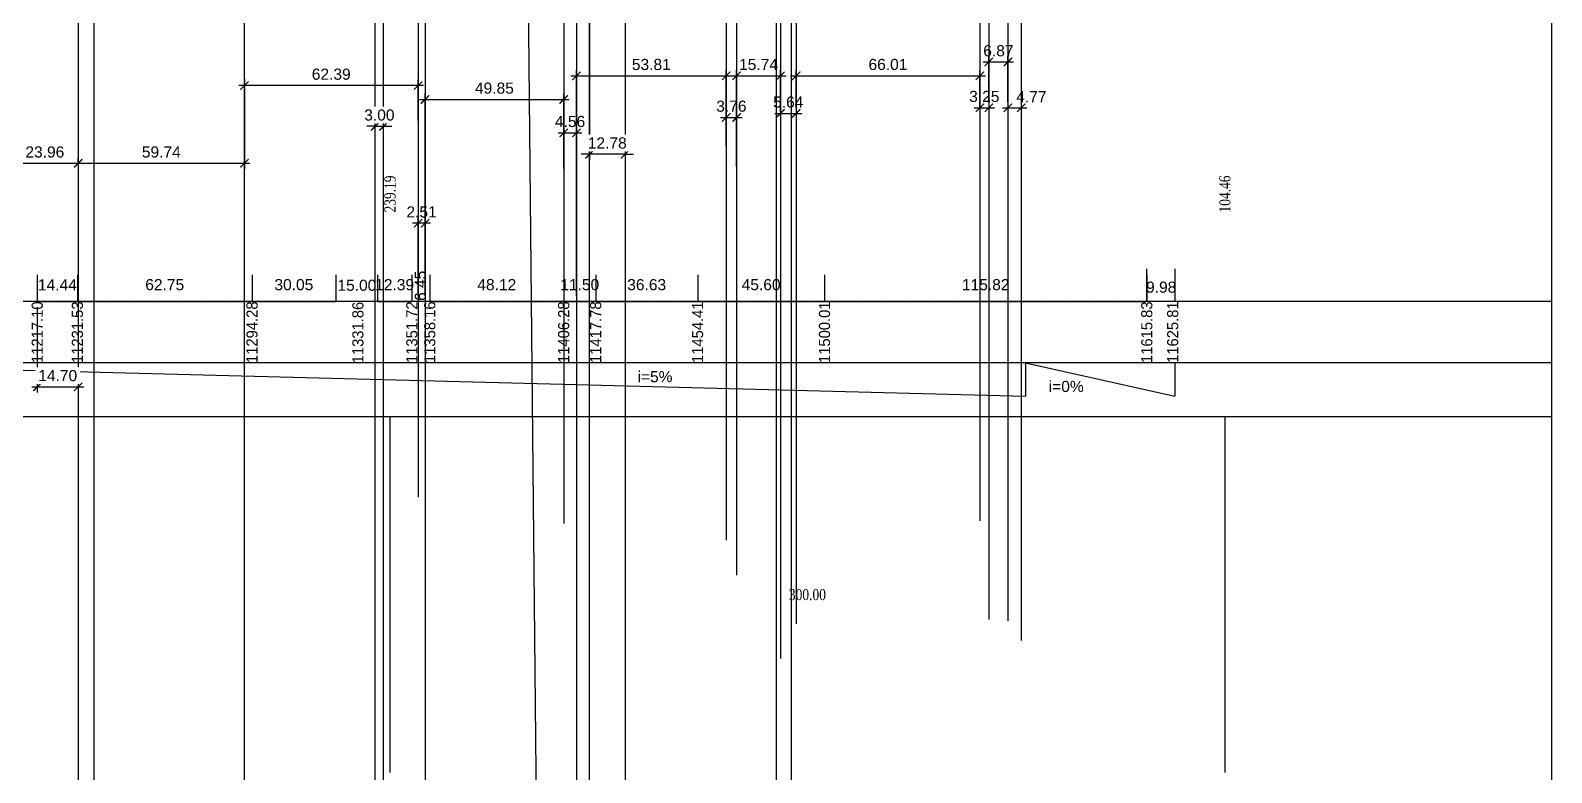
# Model space of a CAD drawing. Header units: inches. Extents: x 444671 to 463716, y 1783086 to 1794968.
# Drawn here: x 457743 to 458290, y 1786750 to 1787017 of the extents above; entities that cross this region are included whole.
import ezdxf
from ezdxf.enums import TextEntityAlignment as Align

# ---------------------------------------------------------------- set-up
doc = ezdxf.new("R2010")
doc.units = ezdxf.units.IN
doc.header["$MEASUREMENT"] = 0
doc.linetypes.add('HIDDEN', pattern=[0.375, 0.25, -0.125])
for name, color, linetype in [('Dong', 252, 'HIDDEN'), ('Khung_bang', 140, 'Continuous'), ('Text', 3, 'Continuous')]:
    doc.layers.add(name, color=color, linetype=linetype)
doc.styles.add('VNARIAL', font='')
doc.styles.add('Vntimeshx', font='vntime.shx', dxfattribs={"width": 0.8, "bigfont": 'vn1.shx'})
doc.styles.get('VNARIAL').set_extended_font_data('.VnArial')
doc.dimstyles.new('D2000', dxfattribs={"dimscale": 2, "dimtxt": 2, "dimasz": 1.5, "dimexe": 1, "dimexo": 1, "dimgap": 1, "dimtad": 1, "dimzin": 1, "dimdsep": 46, "dimtxsty": 'VNARIAL', "dimblk": 'ARCHTICK', "dimcen": 1.5, "dimdle": 1, "dimclrd": 140, "dimclre": 140, "dimclrt": 3, "dimadec": 0, "dimazin": 3, "dimtfac": 1, "dimtix": 1, "dimtmove": 2, "dimatfit": 3, "dimfxl": 0, "dimtolj": 1, "dimtzin": 0, "dimarcsym": 0})

# ---------------------------------------------------------------- blocks, each defined once
blk = doc.blocks.new('_ArchTick')
at = {"color": 0, "linetype": 'ByBlock', "const_width": 0.15}
blk.add_lwpolyline([(-0.5, -0.5), (0.5, 0.5)], dxfattribs=at)
blk = doc.blocks.new('*D155')
at = {"layer": 'Defpoints', "color": 0}
for p in [(457760.44, 1787122.4), (457820.18, 1787001.82), (457820.18, 1786969.39)]:
    blk.add_point(p, dxfattribs=at)
at = {"layer": 'Khung_bang', "color": 140, "lineweight": -2}
for p, q in [((457760.44, 1787120.4), (457760.44, 1786967.39)), ((457820.18, 1786999.82), (457820.18, 1786967.39)), ((457758.44, 1786969.39), (457822.18, 1786969.39))]:
    blk.add_line(p, q, dxfattribs=at)
at = {"layer": 'Khung_bang', "color": 140, "lineweight": -2, "xscale": 3, "yscale": 3, "zscale": 3, "rotation": 180}
blk.add_blockref('_ArchTick', (457760.44, 1786969.39), dxfattribs=at)
at = {"layer": 'Khung_bang', "color": 140, "lineweight": -2, "xscale": 3, "yscale": 3, "zscale": 3}
blk.add_blockref('_ArchTick', (457820.18, 1786969.39), dxfattribs=at)
at = {"layer": 'Khung_bang', "color": 3, "insert": (457790.31, 1786973.43), "char_height": 4, "attachment_point": 5, "style": 'VNARIAL', "bg_fill": 3, "box_fill_scale": 1.25, "bg_fill_color": 256, "bg_fill_true_color": 13158600, "bg_fill_transparency": 0}
blk.add_mtext('\\A1;59.74', dxfattribs=at)
blk = doc.blocks.new('*D156')
at = {"layer": 'Defpoints', "color": 0, "transparency": 16777216}
for p in [(457867.18, 1786969.39), (457870.18, 1786969.39)]:
    blk.add_point(p, dxfattribs=at)
at = {"layer": 'Khung_bang', "color": 140, "lineweight": -2, "transparency": 16777216}
for p, q in [((457867.18, 1786982.69), (457864.18, 1786982.69)), ((457867.18, 1786971.39), (457867.18, 1786984.69)), ((457867.18, 1786982.69), (457870.18, 1786982.69)), ((457870.18, 1786971.39), (457870.18, 1786984.69)), ((457870.18, 1786982.69), (457873.18, 1786982.69))]:
    blk.add_line(p, q, dxfattribs=at)
at = {"layer": 'Khung_bang', "color": 140, "lineweight": -2, "transparency": 16777216, "xscale": 3, "yscale": 3, "zscale": 3}
blk.add_blockref('_ArchTick', (457867.18, 1786982.69), dxfattribs=at)
at = {"layer": 'Khung_bang', "color": 140, "lineweight": -2, "transparency": 16777216, "xscale": 3, "yscale": 3, "zscale": 3, "rotation": 180}
blk.add_blockref('_ArchTick', (457870.18, 1786982.69), dxfattribs=at)
at = {"layer": 'Khung_bang', "color": 3, "transparency": 16777216, "insert": (457868.68, 1786986.73), "char_height": 4, "attachment_point": 5, "style": 'VNARIAL', "bg_fill": 3, "box_fill_scale": 1.25, "bg_fill_color": 256, "bg_fill_true_color": 13158600, "bg_fill_transparency": 0}
blk.add_mtext('\\A1;3.00', dxfattribs=at)
at = {"layer": 'Defpoints', "color": 0, "transparency": 16777216}
blk.add_point((457870.18, 1786982.69), dxfattribs=at)
blk = doc.blocks.new('*D157')
at = {"layer": 'Defpoints', "color": 0, "transparency": 16777216}
for p in [(457944.18, 1787113.19), (457956.96, 1787112.56)]:
    blk.add_point(p, dxfattribs=at)
at = {"layer": 'Khung_bang', "color": 140, "lineweight": -2, "transparency": 16777216}
for p, q in [((457944.18, 1787111.19), (457944.18, 1786970.63)), ((457956.96, 1787110.56), (457956.96, 1786970.63)), ((457944.18, 1786972.63), (457941.18, 1786972.63)), ((457956.96, 1786972.63), (457944.18, 1786972.63)), ((457956.96, 1786972.63), (457959.96, 1786972.63))]:
    blk.add_line(p, q, dxfattribs=at)
at = {"layer": 'Khung_bang', "color": 140, "lineweight": -2, "transparency": 16777216, "xscale": 3, "yscale": 3, "zscale": 3}
blk.add_blockref('_ArchTick', (457944.18, 1786972.63), dxfattribs=at)
at = {"layer": 'Khung_bang', "color": 140, "lineweight": -2, "transparency": 16777216, "xscale": 3, "yscale": 3, "zscale": 3, "rotation": 180}
blk.add_blockref('_ArchTick', (457956.96, 1786972.63), dxfattribs=at)
at = {"layer": 'Khung_bang', "color": 3, "transparency": 16777216, "insert": (457950.57, 1786976.67), "char_height": 4, "attachment_point": 5, "style": 'VNARIAL', "bg_fill": 3, "box_fill_scale": 1.25, "bg_fill_color": 256, "bg_fill_true_color": 13158600, "bg_fill_transparency": 0}
blk.add_mtext('\\A1;12.78', dxfattribs=at)
at = {"layer": 'Defpoints', "color": 0, "transparency": 16777216}
blk.add_point((457944.18, 1786972.63), dxfattribs=at)
blk = doc.blocks.new('*D161')
at = {"layer": 'Defpoints', "color": 0}
for p in [(457745.74, 1786929.31), (457760.18, 1786929.31), (457760.18, 1786919.69)]:
    blk.add_point(p, dxfattribs=at)
at = {"layer": 'Dong', "color": 140, "lineweight": -2}
for p, q in [((457745.74, 1786929.31), (457745.74, 1786919.69)), ((457760.18, 1786929.31), (457760.18, 1786919.69)), ((457745.74, 1786919.69), (457760.18, 1786919.69))]:
    blk.add_line(p, q, dxfattribs=at)
at = {"layer": 'Dong', "color": 3, "insert": (457752.96, 1786925.7), "char_height": 4, "attachment_point": 5, "style": 'VNARIAL'}
blk.add_mtext('\\A1;14.44', dxfattribs=at)
blk = doc.blocks.new('_None')
blk = doc.blocks.new('*D162')
at = {"layer": 'Defpoints', "color": 0}
for p in [(457760.18, 1786929.31), (457822.93, 1786929.31), (457822.93, 1786919.69)]:
    blk.add_point(p, dxfattribs=at)
at = {"layer": 'Dong', "color": 140, "lineweight": -2}
for p, q in [((457760.18, 1786929.31), (457760.18, 1786919.69)), ((457822.93, 1786929.31), (457822.93, 1786919.69)), ((457760.18, 1786919.69), (457822.93, 1786919.69))]:
    blk.add_line(p, q, dxfattribs=at)
at = {"layer": 'Dong', "color": 1, "insert": (457791.55, 1786925.74), "char_height": 4, "attachment_point": 5, "style": 'VNARIAL'}
blk.add_mtext('\\A1;62.75', dxfattribs=at)
blk = doc.blocks.new('*D163')
at = {"layer": 'Defpoints', "color": 0}
for p in [(457822.93, 1786929.31), (457852.98, 1786929.31), (457852.98, 1786919.69)]:
    blk.add_point(p, dxfattribs=at)
at = {"layer": 'Dong', "color": 140, "lineweight": -2}
for p, q in [((457822.93, 1786929.31), (457822.93, 1786919.69)), ((457852.98, 1786929.31), (457852.98, 1786919.69)), ((457822.93, 1786919.69), (457852.98, 1786919.69))]:
    blk.add_line(p, q, dxfattribs=at)
at = {"layer": 'Dong', "color": 3, "insert": (457837.95, 1786925.74), "char_height": 4, "attachment_point": 5, "style": 'VNARIAL'}
blk.add_mtext('\\A1;30.05', dxfattribs=at)
blk = doc.blocks.new('*D164')
at = {"layer": 'Defpoints', "color": 0}
for p in [(457867.98, 1786929.31), (457880.37, 1786929.31), (457880.37, 1786919.69)]:
    blk.add_point(p, dxfattribs=at)
at = {"layer": 'Dong', "color": 140, "lineweight": -2}
for p, q in [((457867.98, 1786929.31), (457867.98, 1786919.69)), ((457880.37, 1786929.31), (457880.37, 1786919.69)), ((457867.98, 1786919.69), (457880.37, 1786919.69))]:
    blk.add_line(p, q, dxfattribs=at)
at = {"layer": 'Dong', "color": 3, "insert": (457874.17, 1786925.74), "char_height": 4, "attachment_point": 5, "style": 'VNARIAL'}
blk.add_mtext('\\A1;12.39', dxfattribs=at)
blk = doc.blocks.new('*D165')
at = {"layer": 'Defpoints', "color": 0}
for p in [(457886.81, 1786929.31), (457934.93, 1786929.31), (457934.93, 1786919.69)]:
    blk.add_point(p, dxfattribs=at)
at = {"layer": 'Dong', "color": 140, "lineweight": -2}
for p, q in [((457886.81, 1786929.31), (457886.81, 1786919.69)), ((457934.93, 1786929.31), (457934.93, 1786919.69)), ((457886.81, 1786919.69), (457934.93, 1786919.69))]:
    blk.add_line(p, q, dxfattribs=at)
at = {"layer": 'Dong', "color": 3, "insert": (457910.87, 1786925.74), "char_height": 4, "attachment_point": 5, "style": 'VNARIAL'}
blk.add_mtext('\\A1;48.12', dxfattribs=at)
blk = doc.blocks.new('*D166')
at = {"layer": 'Defpoints', "color": 0}
for p in [(457934.93, 1786929.31), (457946.43, 1786929.31), (457946.43, 1786919.69)]:
    blk.add_point(p, dxfattribs=at)
at = {"layer": 'Text', "color": 140, "linetype": 'ByBlock', "lineweight": -2}
for p, q in [((457934.93, 1786929.31), (457934.93, 1786919.69)), ((457946.43, 1786929.31), (457946.43, 1786919.69)), ((457934.93, 1786919.69), (457946.43, 1786919.69))]:
    blk.add_line(p, q, dxfattribs=at)
at = {"layer": 'Text', "color": 1, "insert": (457940.68, 1786925.74), "char_height": 4, "attachment_point": 5, "style": 'VNARIAL'}
blk.add_mtext('\\A1;11.50', dxfattribs=at)
blk = doc.blocks.new('*D167')
at = {"layer": 'Defpoints', "color": 0}
for p in [(457946.43, 1786929.31), (457983.06, 1786929.31), (457983.06, 1786919.69)]:
    blk.add_point(p, dxfattribs=at)
at = {"layer": 'Dong', "color": 140, "lineweight": -2}
for p, q in [((457946.43, 1786929.31), (457946.43, 1786919.69)), ((457983.06, 1786929.31), (457983.06, 1786919.69)), ((457946.43, 1786919.69), (457983.06, 1786919.69))]:
    blk.add_line(p, q, dxfattribs=at)
at = {"layer": 'Dong', "color": 3, "insert": (457964.74, 1786925.74), "char_height": 4, "attachment_point": 5, "style": 'VNARIAL'}
blk.add_mtext('\\A1;36.63', dxfattribs=at)
blk = doc.blocks.new('*D168')
at = {"layer": 'Defpoints', "color": 0}
for p in [(457983.06, 1786929.31), (458028.66, 1786929.31), (458028.66, 1786919.69)]:
    blk.add_point(p, dxfattribs=at)
at = {"layer": 'Dong', "color": 140, "lineweight": -2}
for p, q in [((457983.06, 1786929.31), (457983.06, 1786919.69)), ((458028.66, 1786929.31), (458028.66, 1786919.69)), ((457983.06, 1786919.69), (458028.66, 1786919.69))]:
    blk.add_line(p, q, dxfattribs=at)
at = {"layer": 'Dong', "color": 1, "insert": (458005.86, 1786925.74), "char_height": 4, "attachment_point": 5, "style": 'VNARIAL'}
blk.add_mtext('\\A1;45.60', dxfattribs=at)
blk = doc.blocks.new('*D169')
at = {"layer": 'Defpoints', "color": 0}
for p in [(458028.66, 1786929.31), (458144.48, 1786929.31), (458144.48, 1786919.69)]:
    blk.add_point(p, dxfattribs=at)
at = {"layer": 'Dong', "color": 140, "lineweight": -2}
for p, q in [((458028.66, 1786929.31), (458028.66, 1786919.69)), ((458144.48, 1786929.31), (458144.48, 1786919.69)), ((458028.66, 1786919.69), (458144.48, 1786919.69))]:
    blk.add_line(p, q, dxfattribs=at)
at = {"layer": 'Dong', "color": 3, "insert": (458086.57, 1786925.74), "char_height": 4, "attachment_point": 5, "style": 'VNARIAL'}
blk.add_mtext('\\A1;115.82', dxfattribs=at)
blk = doc.blocks.new('*D171')
at = {"layer": 'Defpoints', "color": 0}
for p in [(457745.74, 1786919.69), (457760.44, 1786919.69)]:
    blk.add_point(p, dxfattribs=at)
at = {"layer": 'Khung_bang', "color": 140, "lineweight": -2}
for p, q in [((457745.74, 1786917.69), (457745.74, 1786887.01)), ((457760.44, 1786917.69), (457760.44, 1786887.01)), ((457743.74, 1786889.01), (457762.44, 1786889.01))]:
    blk.add_line(p, q, dxfattribs=at)
at = {"layer": 'Khung_bang', "color": 140, "lineweight": -2, "xscale": 3, "yscale": 3, "zscale": 3}
blk.add_blockref('_ArchTick', (457745.74, 1786889.01), dxfattribs=at)
at = {"layer": 'Khung_bang', "color": 140, "lineweight": -2, "xscale": 3, "yscale": 3, "zscale": 3, "rotation": 180}
blk.add_blockref('_ArchTick', (457760.44, 1786889.01), dxfattribs=at)
at = {"layer": 'Khung_bang', "color": 3, "insert": (457753.09, 1786893.05), "char_height": 4, "attachment_point": 5, "style": 'VNARIAL', "bg_fill": 3, "box_fill_scale": 1.25, "bg_fill_color": 256, "bg_fill_true_color": 13158600, "bg_fill_transparency": 0}
blk.add_mtext('\\A1;14.70', dxfattribs=at)
at = {"layer": 'Defpoints', "color": 0}
blk.add_point((457760.44, 1786889.01), dxfattribs=at)
blk = doc.blocks.new('*D186')
at = {"layer": 'Defpoints', "color": 0}
for p in [(457760.44, 1786969.39), (457760.44, 1786967.39), (457736.48, 1786959.79)]:
    blk.add_point(p, dxfattribs=at)
at = {"layer": 'Khung_bang', "color": 140, "lineweight": -2}
for p, q in [((457736.48, 1786961.79), (457736.48, 1786971.39)), ((457760.44, 1786969.39), (457760.44, 1786971.39)), ((457734.48, 1786969.39), (457762.44, 1786969.39))]:
    blk.add_line(p, q, dxfattribs=at)
at = {"layer": 'Khung_bang', "color": 140, "lineweight": -2, "xscale": 3, "yscale": 3, "zscale": 3, "rotation": 180}
blk.add_blockref('_ArchTick', (457736.48, 1786969.39), dxfattribs=at)
at = {"layer": 'Khung_bang', "color": 140, "lineweight": -2, "xscale": 3, "yscale": 3, "zscale": 3}
blk.add_blockref('_ArchTick', (457760.44, 1786969.39), dxfattribs=at)
at = {"layer": 'Khung_bang', "color": 3, "insert": (457748.46, 1786973.44), "char_height": 4, "attachment_point": 5, "style": 'VNARIAL'}
blk.add_mtext('\\A1;23.96', dxfattribs=at)
blk = doc.blocks.new('*D189')
at = {"layer": 'Defpoints', "color": 0}
for p in [(457882.57, 1786947.85), (457882.57, 1786919.69), (457885.08, 1786919.69)]:
    blk.add_point(p, dxfattribs=at)
at = {"layer": 'Khung_bang', "color": 140, "lineweight": -2}
for p, q in [((457882.57, 1786921.69), (457882.57, 1786949.85)), ((457885.08, 1786921.69), (457885.08, 1786949.85)), ((457887.08, 1786947.85), (457880.57, 1786947.85))]:
    blk.add_line(p, q, dxfattribs=at)
at = {"layer": 'Khung_bang', "color": 140, "lineweight": -2, "xscale": 3, "yscale": 3, "zscale": 3}
blk.add_blockref('_ArchTick', (457882.57, 1786947.85), dxfattribs=at)
at = {"layer": 'Khung_bang', "color": 140, "lineweight": -2, "xscale": 3, "yscale": 3, "zscale": 3, "rotation": 180}
blk.add_blockref('_ArchTick', (457885.08, 1786947.85), dxfattribs=at)
at = {"layer": 'Khung_bang', "color": 3, "insert": (457883.83, 1786951.9), "char_height": 4, "attachment_point": 5, "style": 'VNARIAL'}
blk.add_mtext('\\A1;2.51', dxfattribs=at)
blk = doc.blocks.new('*D190')
at = {"layer": 'Defpoints', "color": 0}
for p in [(457820.18, 1786997.35), (457882.57, 1786982.82), (457820.18, 1786967.39)]:
    blk.add_point(p, dxfattribs=at)
at = {"layer": 'Khung_bang', "color": 140, "lineweight": -2}
for p, q in [((457820.18, 1786969.39), (457820.18, 1786999.35)), ((457882.57, 1786984.82), (457882.57, 1786999.35)), ((457884.57, 1786997.35), (457818.18, 1786997.35))]:
    blk.add_line(p, q, dxfattribs=at)
at = {"layer": 'Khung_bang', "color": 140, "lineweight": -2, "xscale": 3, "yscale": 3, "zscale": 3, "rotation": 180}
blk.add_blockref('_ArchTick', (457820.18, 1786997.35), dxfattribs=at)
at = {"layer": 'Khung_bang', "color": 140, "lineweight": -2, "xscale": 3, "yscale": 3, "zscale": 3}
blk.add_blockref('_ArchTick', (457882.57, 1786997.35), dxfattribs=at)
at = {"layer": 'Khung_bang', "color": 3, "insert": (457851.38, 1787001.4), "char_height": 4, "attachment_point": 5, "style": 'VNARIAL'}
blk.add_mtext('\\A1;62.39', dxfattribs=at)
blk = doc.blocks.new('*D192')
at = {"layer": 'Defpoints', "color": 0}
for p in [(457934.93, 1786992.35), (457934.93, 1786965.49), (457885.08, 1786947.85)]:
    blk.add_point(p, dxfattribs=at)
at = {"layer": 'Khung_bang', "color": 140, "lineweight": -2}
for p, q in [((457885.08, 1786949.85), (457885.08, 1786994.35)), ((457934.93, 1786967.49), (457934.93, 1786994.35)), ((457883.08, 1786992.35), (457936.93, 1786992.35))]:
    blk.add_line(p, q, dxfattribs=at)
at = {"layer": 'Khung_bang', "color": 140, "lineweight": -2, "xscale": 3, "yscale": 3, "zscale": 3, "rotation": 180}
blk.add_blockref('_ArchTick', (457885.08, 1786992.35), dxfattribs=at)
at = {"layer": 'Khung_bang', "color": 140, "lineweight": -2, "xscale": 3, "yscale": 3, "zscale": 3}
blk.add_blockref('_ArchTick', (457934.93, 1786992.35), dxfattribs=at)
at = {"layer": 'Khung_bang', "color": 3, "insert": (457910.01, 1786996.4), "char_height": 4, "attachment_point": 5, "style": 'VNARIAL'}
blk.add_mtext('\\A1;49.85', dxfattribs=at)
blk = doc.blocks.new('*D193')
at = {"layer": 'Defpoints', "color": 0}
for p in [(457939.49, 1786980.35), (457934.93, 1786967.49), (457939.49, 1786919.69)]:
    blk.add_point(p, dxfattribs=at)
at = {"layer": 'Khung_bang', "color": 140, "lineweight": -2}
for p, q in [((457934.93, 1786969.49), (457934.93, 1786982.35)), ((457939.49, 1786921.69), (457939.49, 1786982.35)), ((457932.93, 1786980.35), (457941.49, 1786980.35))]:
    blk.add_line(p, q, dxfattribs=at)
at = {"layer": 'Khung_bang', "color": 140, "lineweight": -2, "xscale": 3, "yscale": 3, "zscale": 3}
blk.add_blockref('_ArchTick', (457934.93, 1786980.35), dxfattribs=at)
at = {"layer": 'Khung_bang', "color": 140, "lineweight": -2, "xscale": 3, "yscale": 3, "zscale": 3, "rotation": 180}
blk.add_blockref('_ArchTick', (457939.49, 1786980.35), dxfattribs=at)
at = {"layer": 'Khung_bang', "color": 3, "insert": (457937.21, 1786984.4), "char_height": 4, "attachment_point": 5, "style": 'VNARIAL'}
blk.add_mtext('\\A1;4.56', dxfattribs=at)
blk = doc.blocks.new('*D197')
at = {"layer": 'Defpoints', "color": 0}
for p in [(457993.31, 1787000.85), (457939.49, 1786980.35), (457993.31, 1786973.68)]:
    blk.add_point(p, dxfattribs=at)
at = {"layer": 'Khung_bang', "color": 140, "lineweight": -2}
for p, q in [((457937.49, 1787000.85), (457995.31, 1787000.85)), ((457939.49, 1786982.35), (457939.49, 1787002.85)), ((457993.31, 1786975.68), (457993.31, 1787002.85))]:
    blk.add_line(p, q, dxfattribs=at)
at = {"layer": 'Khung_bang', "color": 140, "lineweight": -2, "xscale": 3, "yscale": 3, "zscale": 3, "rotation": 180}
blk.add_blockref('_ArchTick', (457939.49, 1787000.85), dxfattribs=at)
at = {"layer": 'Khung_bang', "color": 140, "lineweight": -2, "xscale": 3, "yscale": 3, "zscale": 3}
blk.add_blockref('_ArchTick', (457993.31, 1787000.85), dxfattribs=at)
at = {"layer": 'Khung_bang', "color": 3, "insert": (457966.4, 1787004.9), "char_height": 4, "attachment_point": 5, "style": 'VNARIAL'}
blk.add_mtext('\\A1;53.81', dxfattribs=at)
blk = doc.blocks.new('*D198')
at = {"layer": 'Defpoints', "color": 0}
for p in [(457997.06, 1786985.85), (457993.31, 1786975.68), (457997.06, 1786966.24)]:
    blk.add_point(p, dxfattribs=at)
at = {"layer": 'Khung_bang', "color": 140, "lineweight": -2}
for p, q in [((457993.31, 1786977.68), (457993.31, 1786987.85)), ((457997.06, 1786968.24), (457997.06, 1786987.85)), ((457991.31, 1786985.85), (457999.06, 1786985.85))]:
    blk.add_line(p, q, dxfattribs=at)
at = {"layer": 'Khung_bang', "color": 140, "lineweight": -2, "xscale": 3, "yscale": 3, "zscale": 3}
blk.add_blockref('_ArchTick', (457993.31, 1786985.85), dxfattribs=at)
at = {"layer": 'Khung_bang', "color": 140, "lineweight": -2, "xscale": 3, "yscale": 3, "zscale": 3, "rotation": 180}
blk.add_blockref('_ArchTick', (457997.06, 1786985.85), dxfattribs=at)
at = {"layer": 'Khung_bang', "color": 3, "insert": (457995.18, 1786989.9), "char_height": 4, "attachment_point": 5, "style": 'VNARIAL'}
blk.add_mtext('\\A1;3.76', dxfattribs=at)
blk = doc.blocks.new('*D201')
at = {"layer": 'Defpoints', "color": 0}
for p in [(458012.8, 1787000.85), (457997.06, 1786985.85), (458012.8, 1786985.85)]:
    blk.add_point(p, dxfattribs=at)
at = {"layer": 'Khung_bang', "color": 140, "lineweight": -2}
for p, q in [((457995.06, 1787000.85), (458014.8, 1787000.85)), ((457997.06, 1786987.85), (457997.06, 1787002.85)), ((458012.8, 1786987.85), (458012.8, 1787002.85))]:
    blk.add_line(p, q, dxfattribs=at)
at = {"layer": 'Khung_bang', "color": 140, "lineweight": -2, "xscale": 3, "yscale": 3, "zscale": 3}
blk.add_blockref('_ArchTick', (457997.06, 1787000.85), dxfattribs=at)
at = {"layer": 'Khung_bang', "color": 140, "lineweight": -2, "xscale": 3, "yscale": 3, "zscale": 3, "rotation": 180}
blk.add_blockref('_ArchTick', (458012.8, 1787000.85), dxfattribs=at)
at = {"layer": 'Khung_bang', "color": 3, "insert": (458004.93, 1787004.9), "char_height": 4, "attachment_point": 5, "style": 'VNARIAL'}
blk.add_mtext('\\A1;15.74', dxfattribs=at)
blk = doc.blocks.new('*D202')
at = {"layer": 'Defpoints', "color": 0}
for p in [(458012.8, 1786987.85), (458018.44, 1786987.85), (458018.44, 1786987.35)]:
    blk.add_point(p, dxfattribs=at)
at = {"layer": 'Khung_bang', "color": 140, "lineweight": -2}
for p, q in [((458010.8, 1786987.35), (458020.44, 1786987.35)), ((458012.8, 1786985.85), (458012.8, 1786985.35)), ((458018.44, 1786985.85), (458018.44, 1786985.35))]:
    blk.add_line(p, q, dxfattribs=at)
at = {"layer": 'Khung_bang', "color": 140, "lineweight": -2, "xscale": 3, "yscale": 3, "zscale": 3}
blk.add_blockref('_ArchTick', (458012.8, 1786987.35), dxfattribs=at)
at = {"layer": 'Khung_bang', "color": 140, "lineweight": -2, "xscale": 3, "yscale": 3, "zscale": 3, "rotation": 180}
blk.add_blockref('_ArchTick', (458018.44, 1786987.35), dxfattribs=at)
at = {"layer": 'Khung_bang', "color": 3, "insert": (458015.62, 1786991.4), "char_height": 4, "attachment_point": 5, "style": 'VNARIAL'}
blk.add_mtext('\\A1;5.64', dxfattribs=at)
blk = doc.blocks.new('*D211')
at = {"layer": 'Defpoints', "color": 0}
for p in [(458084.45, 1787000.85), (458018.44, 1786987.35), (458084.45, 1786987.35)]:
    blk.add_point(p, dxfattribs=at)
at = {"layer": 'Khung_bang', "color": 140, "lineweight": -2}
for p, q in [((458016.44, 1787000.85), (458086.45, 1787000.85)), ((458018.44, 1786989.35), (458018.44, 1787002.85)), ((458084.45, 1786989.35), (458084.45, 1787002.85))]:
    blk.add_line(p, q, dxfattribs=at)
at = {"layer": 'Khung_bang', "color": 140, "lineweight": -2, "xscale": 3, "yscale": 3, "zscale": 3, "rotation": 180}
blk.add_blockref('_ArchTick', (458018.44, 1787000.85), dxfattribs=at)
at = {"layer": 'Khung_bang', "color": 140, "lineweight": -2, "xscale": 3, "yscale": 3, "zscale": 3}
blk.add_blockref('_ArchTick', (458084.45, 1787000.85), dxfattribs=at)
at = {"layer": 'Khung_bang', "color": 3, "insert": (458051.44, 1787004.9), "char_height": 4, "attachment_point": 5, "style": 'VNARIAL'}
blk.add_mtext('\\A1;66.01', dxfattribs=at)
blk = doc.blocks.new('*D212')
at = {"layer": 'Defpoints', "color": 0}
for p in [(458084.45, 1786989.35), (458087.69, 1786989.35), (458087.69, 1786989.35)]:
    blk.add_point(p, dxfattribs=at)
at = {"layer": 'Khung_bang', "color": 140, "lineweight": -2}
for p, q in [((458082.45, 1786989.35), (458089.69, 1786989.35)), ((458084.45, 1786991.35), (458084.45, 1786991.35)), ((458087.69, 1786991.35), (458087.69, 1786991.35))]:
    blk.add_line(p, q, dxfattribs=at)
at = {"layer": 'Khung_bang', "color": 140, "lineweight": -2, "xscale": 3, "yscale": 3, "zscale": 3}
blk.add_blockref('_ArchTick', (458084.45, 1786989.35), dxfattribs=at)
at = {"layer": 'Khung_bang', "color": 140, "lineweight": -2, "xscale": 3, "yscale": 3, "zscale": 3, "rotation": 180}
blk.add_blockref('_ArchTick', (458087.69, 1786989.35), dxfattribs=at)
at = {"layer": 'Khung_bang', "color": 3, "insert": (458086.07, 1786993.4), "char_height": 4, "attachment_point": 5, "style": 'VNARIAL'}
blk.add_mtext('\\A1;3.25', dxfattribs=at)
blk = doc.blocks.new('*D213')
at = {"layer": 'Defpoints', "color": 0}
for p in [(458094.57, 1787005.85), (458087.69, 1786989.35), (458094.57, 1786989.35)]:
    blk.add_point(p, dxfattribs=at)
at = {"layer": 'Khung_bang', "color": 140, "lineweight": -2}
for p, q in [((458085.69, 1787005.85), (458096.57, 1787005.85)), ((458087.69, 1786991.35), (458087.69, 1787007.85)), ((458094.57, 1786991.35), (458094.57, 1787007.85))]:
    blk.add_line(p, q, dxfattribs=at)
at = {"layer": 'Khung_bang', "color": 140, "lineweight": -2, "xscale": 3, "yscale": 3, "zscale": 3}
blk.add_blockref('_ArchTick', (458087.69, 1787005.85), dxfattribs=at)
at = {"layer": 'Khung_bang', "color": 140, "lineweight": -2, "xscale": 3, "yscale": 3, "zscale": 3, "rotation": 180}
blk.add_blockref('_ArchTick', (458094.57, 1787005.85), dxfattribs=at)
at = {"layer": 'Khung_bang', "color": 3, "insert": (458091.13, 1787009.85), "char_height": 4, "attachment_point": 5, "style": 'VNARIAL'}
blk.add_mtext('\\A1;6.87', dxfattribs=at)
blk = doc.blocks.new('*D214')
at = {"layer": 'Defpoints', "color": 0}
for p in [(458094.57, 1786997.1), (458099.34, 1786997.1), (458099.34, 1786989.35)]:
    blk.add_point(p, dxfattribs=at)
at = {"layer": 'Khung_bang', "color": 140, "lineweight": -2}
for p, q in [((458094.57, 1786995.1), (458094.57, 1786987.35)), ((458099.34, 1786995.1), (458099.34, 1786987.35)), ((458092.57, 1786989.35), (458101.34, 1786989.35))]:
    blk.add_line(p, q, dxfattribs=at)
at = {"layer": 'Khung_bang', "color": 140, "lineweight": -2, "xscale": 3, "yscale": 3, "zscale": 3, "rotation": 180}
blk.add_blockref('_ArchTick', (458094.57, 1786989.35), dxfattribs=at)
at = {"layer": 'Khung_bang', "color": 140, "lineweight": -2, "xscale": 3, "yscale": 3, "zscale": 3}
blk.add_blockref('_ArchTick', (458099.34, 1786989.35), dxfattribs=at)
at = {"layer": 'Khung_bang', "color": 3, "insert": (458102.99, 1786993.35), "char_height": 4, "attachment_point": 5, "style": 'VNARIAL'}
blk.add_mtext('\\A1;4.77', dxfattribs=at)

msp = doc.modelspace()

# ---------------------------------------------------------------- linework, layer by layer
at = {"layer": 'Khung_bang'}
for p, q in [((457934.9303, 1785727.5872), (457916.746, 1787596.9244)), ((457956.9583, 1787112.5593), (457956.9583, 1785124.9852)), ((458011.2974, 1787111.9186), (458011.2974, 1784987.1127)), ((458016.5974, 1787111.9186), (458016.5974, 1784987.1127))]:
    msp.add_line(p, q, dxfattribs=at)
at = {"layer": 'Khung_bang', "color": 40, "true_color": 0xf8d731}
for p, q in [((457766.1793, 1785739.5008), (457766.1793, 1787377.7834)), ((457867.1793, 1785739.5008), (457867.1793, 1787377.7834)), ((457870.1793, 1785739.5008), (457870.1793, 1787377.7834)), ((457944.1793, 1785739.5008), (457944.1793, 1787377.7834))]:
    msp.add_line(p, q, dxfattribs=at)
at = {"layer": 'Khung_bang', "color": 6}
for p, q in [((457820.1793, 1785739.5008), (457820.1793, 1787377.7834)), ((457760.4386, 1787122.4011), (457760.4386, 1785159.7388)), ((457882.5717, 1787116.2866), (457882.5717, 1786849.3548)), ((457885.08, 1787118.6856), (457885.08, 1785627.8548)), ((457993.3057, 1787113.5092), (457993.3057, 1786833.8548)), ((458012.7996, 1787114.0762), (458012.7996, 1786791.3548)), ((457997.064, 1787111.1158), (457997.064, 1786821.3548)), ((458018.4406, 1787110.1013), (458018.4406, 1786803.8548)), ((458087.6949, 1787110.3142), (458087.6949, 1786805.3548)), ((458099.339, 1787108.8006), (458099.339, 1786797.8548)), ((458084.4472, 1787106.5285), (458084.4472, 1786840.8548)), ((458094.5696, 1787105.8013), (458094.5696, 1786804.8548)), ((457934.9303, 1787091.1164), (457934.9303, 1786839.8548))]:
    msp.add_line(p, q, dxfattribs=at)
at = {"layer": 'Khung_bang', "linetype": 'ByBlock'}
for p, q in [((458289.9137, 1787121.7472), (458289.9137, 1786174.3684)), ((457872.4938, 1786878.3548), (457872.4938, 1786750.3548)), ((458172.4938, 1786878.3548), (458172.4938, 1786750.3548))]:
    msp.add_line(p, q, dxfattribs=at)
at = {"layer": 'Khung_bang', "ltscale": 29}
for p, q in [((458144.4769, 1786919.6944), (458144.4769, 1786931.414)), ((458154.4703, 1786931.414), (458154.4703, 1786919.6944)), ((458289.9137, 1786919.6944), (456281.0202, 1786919.6944)), ((458289.9137, 1786919.6944), (456313.2077, 1786919.6944)), ((458289.9137, 1786897.6944), (456281.0202, 1786897.6944)), ((458100.8161, 1786897.7101), (458100.8161, 1786885.7101)), ((458154.4703, 1786897.6944), (458154.4703, 1786885.6944))]:
    msp.add_line(p, q, dxfattribs=at)
at = {"layer": 'Khung_bang', "linetype": 'ByBlock'}
msp.add_lwpolyline([(446139.7357, 1786878.3548), (458289.9137, 1786878.3548)], dxfattribs=at)
at = {"layer": 'Text', "color": 3}
for p, q in [((457634.9077, 1786897.6944), (458100.8161, 1786885.7101)), ((458100.8161, 1786897.6944), (458154.4703, 1786885.6944))]:
    msp.add_line(p, q, dxfattribs=at)

# ---------------------------------------------------------------- texts
at = {"layer": 'Text', "linetype": 'ByBlock'}
for s, style, width, p in [('239.19', 'Vntimeshx', 0.8, (457872.4938, 1786958.3548)), ('104.46', 'Vntimeshx', 0.8, (458172.4938, 1786958.3548)), ('11625.81', 'VNARIAL', 0.95, (458153.7684, 1786908.6915))]:
    msp.add_text(s, height=4, rotation=90, dxfattribs=dict(at, style=style, width=width)).set_placement(p, align=Align.MIDDLE_CENTER)
at = {"layer": 'Text', "color": 1, "linetype": 'ByBlock', "style": 'VNARIAL'}
msp.add_text('15.00', height=4, dxfattribs=at).set_placement((457860.5915, 1786925.5542), align=Align.MIDDLE_CENTER)
msp.add_text('6.45', height=4, rotation=90, dxfattribs=at).set_placement((457883.4049, 1786925.3455), align=Align.MIDDLE_CENTER)
at = {"layer": 'Text', "linetype": 'ByBlock', "style": 'VNARIAL'}
for s, p in [('9.98', (458149.6239, 1786924.8655)), ('i=5%%%', (457967.7233, 1786892.6967)), ('i=0%%%', (458115.4916, 1786889.178))]:
    msp.add_text(s, height=4, dxfattribs=at).set_placement(p, align=Align.MIDDLE_CENTER)
at = {"layer": 'Text', "color": 2, "linetype": 'ByBlock', "style": 'VNARIAL', "width": 0.95}
for s, p in [('11217.10', (457745.7133, 1786908.6658)), ('11231.53', (457760.1513, 1786908.6658)), ('11294.28', (457822.9009, 1786908.6658)), ('11351.72', (457880.3381, 1786908.6658)), ('11358.16', (457886.7845, 1786908.6658)), ('11406.28', (457934.9022, 1786908.6658)), ('11417.78', (457946.4022, 1786908.6658)), ('11454.41', (457983.0283, 1786908.6658)), ('11500.01', (458028.6322, 1786908.6658)), ('11615.83', (458144.4488, 1786908.6658))]:
    msp.add_text(s, height=4, rotation=90, dxfattribs=at).set_placement(p, align=Align.MIDDLE_CENTER)
at = {"layer": 'Text', "color": 1, "linetype": 'ByBlock', "style": 'VNARIAL', "width": 0.95}
msp.add_text('11331.86', height=4, rotation=90, dxfattribs=at).set_placement((457860.9515, 1786908.5498), align=Align.MIDDLE_CENTER)
at = {"layer": 'Text', "linetype": 'ByBlock', "style": 'Vntimeshx', "width": 0.8}
msp.add_text('300.00', height=4, dxfattribs=at).set_placement((458022.4938, 1786814.3548), align=Align.MIDDLE_CENTER)

# ---------------------------------------------------------------- dimensions: what is measured, and where the dimension line sits
at = {"layer": 'Dong'}
for base, p1, p2, override, picture, middle in [((457760.1793, 1786919.6944), (457745.7414, 1786929.3146), (457760.1793, 1786929.3146), {"dimasz": 0, "dimexe": 0, "dimexo": 0, "dimgap": 2, "dimblk1": 'None', "dimblk2": 'None', "dimsah": 1, "dimdle": 0}, '*D161', (457752.9604, 1786925.7044)), ((457822.929, 1786919.6944), (457760.1793, 1786929.3146), (457822.929, 1786929.3146), {"dimasz": 0, "dimexe": 0, "dimexo": 0, "dimgap": 2, "dimblk1": 'None', "dimblk2": 'None', "dimsah": 1, "dimdle": 0, "dimclrt": 1}, '*D162', (457791.5542, 1786925.7364)), ((457852.9769, 1786919.6944), (457822.929, 1786929.3146), (457852.9769, 1786929.3146), {"dimasz": 0, "dimexe": 0, "dimexo": 0, "dimgap": 2, "dimblk1": 'None', "dimblk2": 'None', "dimsah": 1, "dimdle": 0}, '*D163', (457837.9529, 1786925.7404)), ((457880.3662, 1786919.6944), (457867.9769, 1786929.3146), (457880.3662, 1786929.3146), {"dimasz": 0, "dimexe": 0, "dimexo": 0, "dimgap": 2, "dimblk1": 'None', "dimblk2": 'None', "dimsah": 1, "dimdle": 0}, '*D164', (457874.1715, 1786925.7404)), ((457934.9303, 1786919.6944), (457886.8126, 1786929.3146), (457934.9303, 1786929.3146), {"dimasz": 0, "dimexe": 0, "dimexo": 0, "dimgap": 2, "dimblk1": 'None', "dimblk2": 'None', "dimsah": 1, "dimdle": 0}, '*D165', (457910.8715, 1786925.7364)), ((457983.0564, 1786919.6944), (457946.4303, 1786929.3146), (457983.0564, 1786929.3146), {"dimasz": 0, "dimexe": 0, "dimexo": 0, "dimgap": 2, "dimblk1": 'None', "dimblk2": 'None', "dimsah": 1, "dimdle": 0}, '*D167', (457964.7433, 1786925.7404)), ((458028.6603, 1786919.6944), (457983.0564, 1786929.3146), (458028.6603, 1786929.3146), {"dimasz": 0, "dimexe": 0, "dimexo": 0, "dimgap": 2, "dimblk1": 'None', "dimblk2": 'None', "dimsah": 1, "dimdle": 0, "dimclrt": 1}, '*D168', (458005.8584, 1786925.7364)), ((458144.4769, 1786919.6944), (458028.6603, 1786929.3146), (458144.4769, 1786929.3146), {"dimasz": 0, "dimexe": 0, "dimexo": 0, "dimgap": 2, "dimblk1": 'None', "dimblk2": 'None', "dimsah": 1, "dimdle": 0}, '*D169', (458086.5686, 1786925.7364))]:
    dim = msp.add_linear_dim(base=base, p1=p1, p2=p2, dimstyle='D2000', override=override, dxfattribs=at)
    dim.commit()
    dim.dimension.update_dxf_attribs({"geometry": picture, "text_midpoint": middle})
at = {"layer": 'Khung_bang', "color": 6}
for base, p1, p2, picture, middle in [((458094.5696, 1787005.8548), (458087.6949, 1786989.3548), (458094.5696, 1786989.3548), '*D213', (458091.1322, 1787009.8548)), ((458099.339, 1786989.3548), (458094.5696, 1786997.1048), (458099.339, 1786997.1048), '*D214', (458102.9938, 1786993.3548))]:
    dim = msp.add_linear_dim(base=base, p1=p1, p2=p2, dimstyle='D2000', dxfattribs=at)
    dim.commit()
    dim.dimension.update_dxf_attribs({"geometry": picture, "text_midpoint": middle, "dimtype": 160})
for base, p1, p2, picture, middle in [((458012.7996, 1787000.8548), (457997.064, 1786985.8548), (458012.7996, 1786985.8548), '*D201', (458004.9318, 1787004.8968)), ((458084.4472, 1787000.8548), (458018.4406, 1786987.3548), (458084.4472, 1786987.3548), '*D211', (458051.4439, 1787004.8968)), ((457934.9303, 1786992.3548), (457885.08, 1786947.8548), (457934.9303, 1786965.4856), '*D192', (457910.0052, 1786996.3968)), ((458018.4406, 1786987.3548), (458012.7996, 1786987.8548), (458018.4406, 1786987.8548), '*D202', (458015.6201, 1786991.3968)), ((458087.6949, 1786989.3548), (458084.4472, 1786989.3548), (458087.6949, 1786989.3548), '*D212', (458086.0711, 1786993.4008)), ((457997.064, 1786985.8548), (457993.3057, 1786975.682), (457997.064, 1786966.2353), '*D198', (457995.1848, 1786989.9008)), ((457882.5717, 1786947.8548), (457885.08, 1786919.6944), (457882.5717, 1786919.6944), '*D189', (457883.8258, 1786951.8968))]:
    dim = msp.add_linear_dim(base=base, p1=p1, p2=p2, dimstyle='D2000', dxfattribs=at)
    dim.commit()
    dim.dimension.update_dxf_attribs({"geometry": picture, "text_midpoint": middle})
at = {"layer": 'Text', "color": 1, "linetype": 'ByBlock'}
dim = msp.add_linear_dim(base=(457946.4303, 1786919.6944), p1=(457934.9303, 1786929.3146), p2=(457946.4303, 1786929.3146), dimstyle='D2000', override={"dimasz": 0, "dimexe": 0, "dimexo": 0, "dimgap": 2, "dimblk1": 'None', "dimblk2": 'None', "dimsah": 1, "dimdle": 0, "dimclrt": 1}, dxfattribs=at)
dim.commit()
dim.dimension.update_dxf_attribs({"geometry": '*D166', "text_midpoint": (457940.6803, 1786925.7364)})

# ---------------------------------------------------------------- next in the draw order: dimensions: what is measured, and where the dimension line sits
at = {"layer": 'Khung_bang'}
for base, p1, p2, picture, middle in [((457820.1793, 1786969.3892), (457760.4386, 1787122.4011), (457820.1793, 1787001.819), '*D155', (457790.309, 1786973.4312)), ((457944.1793, 1786972.6252), (457956.9604, 1787112.5612), (457944.1793, 1787113.1866), '*D157', (457950.5699, 1786976.6661)), ((457870.1793, 1786982.6882), (457867.1793, 1786969.3892), (457870.1793, 1786969.3892), '*D156', (457868.6793, 1786986.7318)), ((457760.4386, 1786889.0067), (457745.7414, 1786919.6944), (457760.4386, 1786919.6944), '*D171', (457753.09, 1786893.0487))]:
    dim = msp.add_linear_dim(base=base, p1=p1, p2=p2, dimstyle='D2000', override={"dimfxl": 0.5, "dimtfill": 1, "dimarcsym": 1}, dxfattribs=at)
    dim.commit()
    dim.dimension.update_dxf_attribs({"geometry": picture, "text_midpoint": middle})

# ---------------------------------------------------------------- next in the draw order: linework, layer by layer
at = {"layer": 'Khung_bang', "color": 6}
msp.add_line((457939.4938, 1787113.8548), (457939.4938, 1785258.3548), dxfattribs=at)

# ---------------------------------------------------------------- next in the draw order: dimensions: what is measured, and where the dimension line sits
for base, p1, p2, picture, middle in [((457820.1793, 1786997.3548), (457882.5717, 1786982.8207), (457820.1793, 1786967.3892), '*D190', (457851.3755, 1787001.4008)), ((457993.3057, 1787000.8548), (457939.4938, 1786980.3548), (457993.3057, 1786973.682), '*D197', (457966.3998, 1787004.9008)), ((457939.4938, 1786980.3548), (457934.9303, 1786967.4856), (457939.4938, 1786919.6944), '*D193', (457937.2121, 1786984.3968)), ((457760.4386, 1786969.3892), (457736.4769, 1786959.7899), (457760.4386, 1786967.3892), '*D186', (457748.4578, 1786973.4352))]:
    dim = msp.add_linear_dim(base=base, p1=p1, p2=p2, dimstyle='D2000', dxfattribs=at)
    dim.commit()
    dim.dimension.update_dxf_attribs({"geometry": picture, "text_midpoint": middle})

doc.saveas('drawing.dxf')
